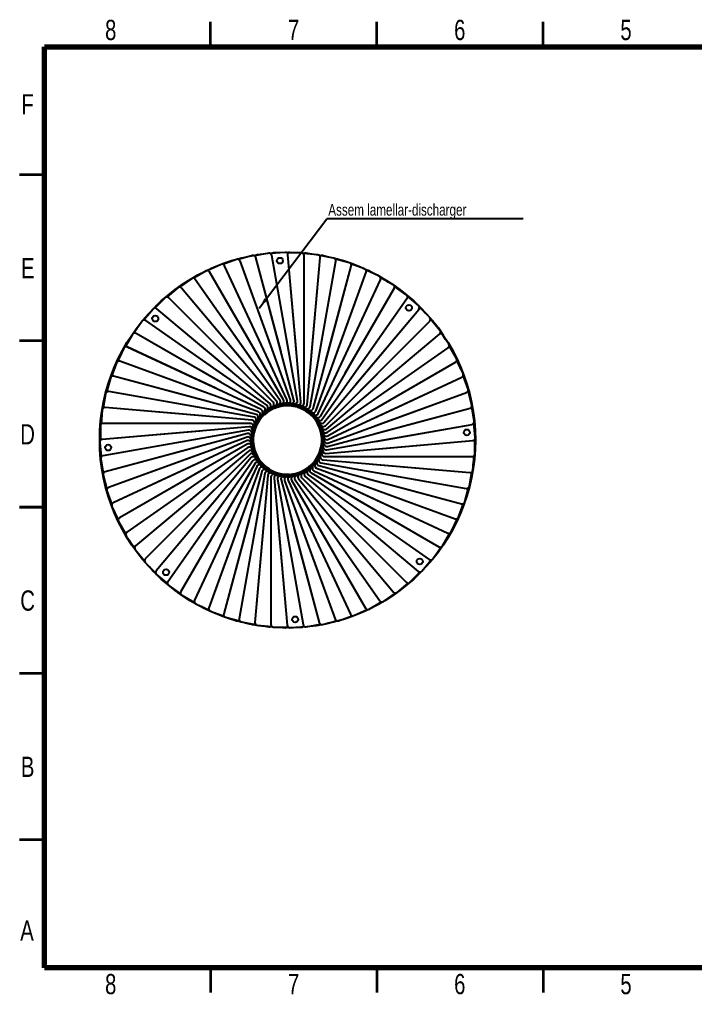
# Model space of a CAD drawing. Header units: millimetres. Extents: x 25 to 4175, y 19 to 2952.
# Drawn here: x 25 to 2058, y 19 to 2952 of the extents above; entities that cross this region are included whole.
import ezdxf

# ---------------------------------------------------------------- set-up
doc = ezdxf.new("R2010")
doc.units = ezdxf.units.MM
doc.header["$LTSCALE"] = 10
doc.layers.add('SHEET', color=179, linetype='Continuous')
doc.styles.add('SLDTEXTSTYLE0', font='TXT', dxfattribs={"width": 0.75})
doc.dimstyles.new('SLDDIMSTYLE3', dxfattribs={"dimtxt": 0.18, "dimasz": 33.02, "dimexe": 0, "dimexo": 0.0625, "dimgap": 0, "dimtad": 0, "dimtih": 1, "dimtoh": 1, "dimdec": 0, "dimrnd": 1e-09, "dimzin": 0, "dimdsep": 46, "dimtxsty": 'Standard', "dimsah": 1, "dimcen": 0.09, "dimadec": 0, "dimazin": 0, "dimtfac": 33.02, "dimtdec": 0, "dimtofl": 0, "dimtmove": 0, "dimatfit": 3, "dimfxl": 1, "dimfrac": 2, "dimtolj": 1, "dimtzin": 0, "dimarcsym": 0})

# ---------------------------------------------------------------- blocks, each defined once
blk = doc.blocks.new('SW_NOTE_0_3')
at = {"layer": 'SHEET', "color": 0}
blk.add_line((591, 0), (0, 0), dxfattribs=at)
at = {"layer": 'SHEET', "color": 0, "insert": (4.3, 45.1), "char_height": 35, "attachment_point": 1, "style": 'SLDTEXTSTYLE0'}
blk.add_mtext('Assem lamellar-discharger', dxfattribs=at)

msp = doc.modelspace()

# ---------------------------------------------------------------- linework, layer by layer
at = {"color": 7, "linetype": 'Continuous', "lineweight": 35}
for p, q in [((600, 2870), (600, 2945)), ((1100, 2870), (1100, 2945)), ((1600, 2870), (1600, 2945)), ((100, 2485), (25, 2485)), ((100, 1985), (25, 1985)), ((25, 1485), (100, 1485)), ((100, 1485), (25, 1485)), ((100, 985), (25, 985)), ((100, 485), (25, 485)), ((600, 100), (600, 25)), ((1100, 100), (1100, 25)), ((1600, 100), (1600, 25))]:
    msp.add_line(p, q, dxfattribs=at)
at = {"color": 7, "linetype": 'Continuous', "lineweight": 70}
for p, q in [((100, 100), (100, 2870)), ((100, 2870), (4100, 2870)), ((4100, 100), (100, 100))]:
    msp.add_line(p, q, dxfattribs=at)
at = {"color": 7, "linetype": 'Continuous', "lineweight": 25}
for p, q in [((678.08, 2230.5), (636.94, 2215.53)), ((678.08, 2230.5), (678.1, 2230.51)), ((726.02, 2241.78), (683.73, 2230.45)), ((709.25, 2237.29), (692.09, 2234.26)), ((726.02, 2241.78), (726.05, 2241.79)), ((774.76, 2248.84), (731.65, 2241.24)), ((735.81, 2236.12), (735.84, 2236.13)), ((850.73, 1807.25), (735.81, 2236.12)), ((811.98, 1951.98), (735.84, 2236.13)), ((757.66, 2245.82), (740.31, 2244.31)), ((774.76, 2248.84), (774.79, 2248.84)), ((823.93, 2251.62), (780.32, 2247.81)), ((861.12, 1805.09), (784.02, 2242.35)), ((784.02, 2242.35), (784.05, 2242.35)), ((835.13, 1952.65), (784.05, 2242.35)), ((806.64, 2250.11), (789.21, 2250.11)), ((823.93, 2251.62), (823.96, 2251.63)), ((873.16, 2250.11), (829.38, 2250.11)), ((871.29, 1802.04), (832.6, 2244.35)), ((832.6, 2244.35), (832.62, 2244.35)), ((858.26, 1951.3), (832.62, 2244.35)), ((855.8, 2250.11), (838.44, 2251.63)), ((873.16, 2250.11), (873.19, 2250.11)), ((922.07, 2244.31), (878.46, 2248.13)), ((881.16, 2242.11), (881.19, 2242.11)), ((881.16, 1798.11), (881.16, 2242.11)), ((881.19, 1947.94), (881.19, 2242.11)), ((904.78, 2245.82), (887.62, 2248.85)), ((890.64, 1793.33), (929.34, 2235.64)), ((903.73, 1942.59), (929.37, 2235.64)), ((922.07, 2244.31), (922.1, 2244.31)), ((970.29, 2234.27), (927.18, 2241.87)), ((929.34, 2235.64), (929.37, 2235.64)), ((953.19, 2237.29), (936.36, 2241.8)), ((970.29, 2234.27), (970.32, 2234.27)), ((1017.45, 2220.07), (975.16, 2231.4)), ((1000.68, 2224.56), (984.3, 2230.52)), ((631.3, 2215.09), (591.62, 2196.58)), ((615.56, 2207.75), (599.19, 2201.79)), ((631.3, 2215.09), (631.32, 2215.1)), ((641.93, 2211.22), (641.95, 2211.23)), ((829.57, 1808.81), (641.93, 2211.22)), ((766.27, 1944.62), (641.95, 2211.23)), ((661.76, 2224.56), (644.93, 2220.05)), ((688.32, 2225.72), (688.35, 2225.73)), ((840.18, 1808.5), (688.32, 2225.72)), ((788.96, 1949.3), (688.35, 2225.73)), ((899.67, 1787.75), (976.77, 2225.01)), ((908.19, 1781.4), (1023.1, 2210.27)), ((925.72, 1935.3), (976.8, 2225)), ((946.99, 1926.12), (1023.13, 2210.27)), ((976.77, 2225.01), (976.8, 2225)), ((1017.45, 2220.07), (1017.48, 2220.06)), ((1063.19, 2201.81), (1022.05, 2216.78)), ((1023.1, 2210.27), (1023.13, 2210.27)), ((1046.87, 2207.75), (1031.08, 2215.11)), ((1063.19, 2201.81), (1063.22, 2201.8)), ((542.65, 2172.35), (506.79, 2147.24)), ((542.65, 2172.35), (542.68, 2172.37)), ((586.04, 2195.65), (548.13, 2173.76)), ((553.79, 2170.38), (553.81, 2170.4)), ((808.46, 1806.68), (553.79, 2170.38)), ((722.54, 1929.43), (553.81, 2170.4)), ((571.01, 2186.97), (555.22, 2179.61)), ((586.04, 2195.65), (586.07, 2195.67)), ((596.97, 2192.72), (596.99, 2192.74)), ((818.97, 1808.21), (596.97, 2192.72)), ((744.08, 1937.98), (596.99, 2192.74)), ((916.11, 1774.34), (1067.97, 2191.56)), ((967.38, 1915.12), (1067.99, 2191.55)), ((1107.17, 2179.63), (1067.49, 2198.14)), ((1067.97, 2191.56), (1067.99, 2191.55)), ((1091.43, 2186.97), (1076.34, 2195.68)), ((1107.17, 2179.63), (1107.19, 2179.62)), ((1149.04, 2153.71), (1111.13, 2175.6)), ((1134.01, 2162.39), (1119.73, 2172.39)), ((501.46, 2145.35), (467.92, 2117.21)), ((501.46, 2145.35), (501.48, 2145.37)), ((512.73, 2144.36), (512.75, 2144.38)), ((798.12, 1804.24), (512.73, 2144.36)), ((701.84, 1919.03), (512.75, 2144.38)), ((528.43, 2162.39), (513.34, 2153.68)), ((923.39, 1766.6), (1111.03, 2169.01)), ((929.97, 1758.27), (1151.97, 2142.78)), ((986.74, 1902.38), (1111.06, 2168.99)), ((1004.91, 1888.01), (1151.99, 2142.77)), ((1111.03, 2169.01), (1111.06, 2168.99)), ((1149.04, 2153.71), (1149.07, 2153.7)), ((1151.97, 2142.78), (1151.99, 2142.77)), ((1188.5, 2124.23), (1152.64, 2149.34)), ((1174.28, 2134.19), (1160.93, 2145.39)), ((462.78, 2114.87), (431.82, 2083.91)), ((462.78, 2114.87), (462.8, 2114.89)), ((488.16, 2134.19), (473.89, 2124.2)), ((474.09, 2114.87), (474.11, 2114.89)), ((788.04, 1800.91), (474.09, 2114.87)), ((682.12, 1906.88), (474.11, 2114.89)), ((935.79, 1749.39), (1190.46, 2113.09)), ((1021.76, 1872.11), (1190.48, 2113.08)), ((1188.5, 2124.23), (1188.52, 2124.22)), ((1190.46, 2113.09), (1190.48, 2113.08)), ((1225.24, 2091.43), (1191.7, 2119.57)), ((1211.94, 2102.59), (1199.62, 2114.91)), ((450.5, 2102.59), (437.15, 2091.39)), ((1225.24, 2091.43), (1225.26, 2091.41)), ((1258.98, 2055.55), (1228.02, 2086.51)), ((426.9, 2081.13), (398.76, 2047.59)), ((415.74, 2067.83), (403.42, 2055.51)), ((426.9, 2081.13), (426.91, 2081.15)), ((438.16, 2082.11), (438.18, 2082.13)), ((778.29, 1796.71), (438.16, 2082.11)), ((663.53, 1893.04), (438.18, 2082.13)), ((940.82, 1740.04), (1226.22, 2080.16)), ((1037.15, 1854.8), (1226.24, 2080.15)), ((1226.22, 2080.16), (1226.24, 2080.15)), ((1246.7, 2067.83), (1235.5, 2081.18)), ((1258.98, 2055.55), (1259, 2055.53)), ((394.09, 2044.39), (368.98, 2008.53)), ((384.14, 2030.17), (372.94, 2016.82)), ((394.09, 2044.39), (394.11, 2044.41)), ((405.23, 2046.35), (405.25, 2046.37)), ((768.94, 1791.68), (405.23, 2046.35)), ((646.22, 1877.65), (405.25, 2046.37)), ((945.02, 1730.29), (1258.98, 2044.24)), ((1050.99, 1836.21), (1259, 2044.22)), ((1258.98, 2044.24), (1259, 2044.22)), ((1289.46, 2016.87), (1261.32, 2050.4)), ((1278.3, 2030.17), (1268.31, 2044.44)), ((364.62, 2004.93), (342.73, 1967.02)), ((364.62, 2004.93), (364.63, 2004.96)), ((375.54, 2007.86), (375.56, 2007.88)), ((760.06, 1785.86), (375.54, 2007.86)), ((630.32, 1860.8), (375.56, 2007.88)), ((948.35, 1720.2), (1288.47, 2005.6)), ((1063.14, 1816.49), (1288.49, 2005.58)), ((1288.47, 2005.6), (1288.49, 2005.58)), ((1289.46, 2016.87), (1289.48, 2016.85)), ((1316.46, 1975.67), (1291.35, 2011.54)), ((1306.5, 1989.9), (1297.79, 2004.99)), ((355.94, 1989.9), (345.94, 1975.62)), ((349.32, 1966.92), (349.33, 1966.95)), ((751.72, 1779.28), (349.32, 1966.92)), ((615.94, 1842.63), (349.33, 1966.95)), ((1316.46, 1975.67), (1316.48, 1975.65)), ((1339.76, 1932.28), (1317.87, 1970.2)), ((338.69, 1963.06), (320.19, 1923.38)), ((331.36, 1947.32), (322.64, 1932.23)), ((338.69, 1963.06), (338.71, 1963.08)), ((950.79, 1709.87), (1314.49, 1964.54)), ((1073.54, 1795.78), (1314.51, 1964.51)), ((1314.49, 1964.54), (1314.51, 1964.51)), ((1331.08, 1947.32), (1323.72, 1963.11)), ((316.52, 1919.08), (301.54, 1877.94)), ((316.52, 1919.08), (316.53, 1919.11)), ((326.77, 1923.86), (326.78, 1923.88)), ((743.99, 1772), (326.77, 1923.86)), ((603.21, 1823.27), (326.78, 1923.88)), ((952.32, 1699.36), (1336.83, 1921.36)), ((1082.09, 1774.25), (1336.85, 1921.34)), ((1336.83, 1921.36), (1336.85, 1921.34)), ((1339.76, 1932.28), (1339.78, 1932.26)), ((1359.2, 1887.03), (1340.69, 1926.71)), ((1351.86, 1902.77), (1345.9, 1919.14)), ((310.58, 1902.77), (303.22, 1886.97)), ((308.06, 1878.99), (308.06, 1879.02)), ((592.21, 1802.88), (308.06, 1879.02)), ((736.93, 1764.08), (308.06, 1878.99)), ((1359.2, 1887.03), (1359.21, 1887)), ((1374.61, 1840.25), (1359.64, 1881.39)), ((298.26, 1873.34), (286.93, 1831.05)), ((293.76, 1856.57), (287.81, 1840.2)), ((298.26, 1873.34), (298.27, 1873.37)), ((952.92, 1688.76), (1355.32, 1876.4)), ((1088.73, 1752.06), (1355.34, 1876.38)), ((1355.32, 1876.4), (1355.34, 1876.38)), ((1368.67, 1856.57), (1364.16, 1873.4)), ((284.06, 1826.18), (276.45, 1783.07)), ((284.06, 1826.18), (284.06, 1826.21)), ((293.32, 1832.66), (293.33, 1832.69)), ((730.58, 1755.56), (293.32, 1832.66)), ((583.03, 1781.61), (293.33, 1832.69)), ((952.6, 1678.15), (1369.83, 1830)), ((1093.41, 1729.36), (1369.84, 1829.98)), ((1369.83, 1830), (1369.84, 1829.98)), ((1385.89, 1792.31), (1374.56, 1834.6)), ((1374.61, 1840.25), (1374.62, 1840.23)), ((1381.4, 1809.08), (1378.37, 1826.24)), ((281.04, 1809.08), (276.53, 1792.25)), ((788.05, 1789.6), (755.21, 1756.76)), ((797.14, 1792.97), (761.57, 1763.12)), ((806.5, 1795.54), (768.46, 1768.9)), ((816.04, 1797.28), (775.82, 1774.06)), ((825.7, 1798.19), (783.61, 1778.56)), ((788.05, 1789.6), (788.05, 1789.61)), ((835.41, 1798.24), (791.76, 1782.36)), ((797.14, 1792.97), (797.15, 1792.98)), ((845.08, 1797.46), (800.22, 1785.44)), ((806.5, 1795.54), (806.51, 1795.55)), ((854.64, 1795.83), (808.9, 1787.76)), ((816.04, 1797.28), (816.05, 1797.29)), ((864.03, 1793.37), (817.76, 1789.33)), ((825.7, 1798.19), (825.71, 1798.19)), ((873.16, 1790.11), (826.72, 1790.11)), ((835.41, 1798.24), (835.42, 1798.25)), ((881.98, 1786.06), (835.72, 1790.11)), ((890.41, 1781.26), (844.68, 1789.33)), ((845.08, 1797.46), (845.09, 1797.46)), ((854.64, 1795.83), (854.65, 1795.83)), ((864.03, 1793.37), (864.04, 1793.37)), ((873.16, 1790.11), (873.17, 1790.11)), ((1385.89, 1792.31), (1385.9, 1792.28)), ((272.5, 1760.67), (269.48, 1743.51)), ((274.02, 1777.96), (270.2, 1734.35)), ((274.02, 1777.96), (274.02, 1777.99)), ((282.68, 1785.23), (282.69, 1785.26)), ((724.99, 1746.53), (282.68, 1785.23)), ((575.74, 1759.62), (282.69, 1785.26)), ((748.78, 1761.75), (732.89, 1718.11)), ((755.6, 1768.65), (735.97, 1726.56)), ((762.99, 1774.93), (739.77, 1734.71)), ((770.9, 1780.55), (744.27, 1742.5)), ((748.78, 1761.75), (748.78, 1761.76)), ((779.28, 1785.45), (749.43, 1749.87)), ((755.6, 1768.65), (755.6, 1768.66)), ((762.99, 1774.93), (763, 1774.94)), ((770.9, 1780.55), (770.91, 1780.56)), ((779.28, 1785.45), (779.28, 1785.46)), ((898.39, 1775.74), (853.53, 1787.76)), ((905.86, 1769.55), (862.22, 1785.44)), ((912.76, 1762.73), (870.67, 1782.36)), ((919.04, 1755.34), (878.82, 1778.56)), ((881.98, 1786.06), (881.99, 1786.06)), ((924.66, 1747.42), (886.61, 1774.06)), ((890.41, 1781.26), (890.42, 1781.26)), ((929.56, 1739.05), (893.98, 1768.9)), ((898.39, 1775.74), (898.4, 1775.74)), ((933.71, 1730.28), (900.87, 1763.12)), ((905.86, 1769.55), (905.87, 1769.55)), ((912.76, 1762.73), (912.77, 1762.73)), ((951.36, 1667.6), (1380.23, 1782.52)), ((1096.09, 1706.35), (1380.24, 1782.49)), ((1380.23, 1782.52), (1380.24, 1782.49)), ((1392.95, 1743.57), (1385.35, 1786.68)), ((1389.93, 1760.67), (1388.42, 1778.02)), ((276.22, 1737.05), (276.22, 1737.08)), ((570.39, 1737.08), (276.22, 1737.08)), ((720.22, 1737.05), (276.22, 1737.05)), ((732.27, 1737.87), (728.22, 1691.61)), ((737.07, 1746.3), (729, 1700.57)), ((742.58, 1754.28), (730.56, 1709.42)), ((732.27, 1737.87), (732.27, 1737.88)), ((737.07, 1746.3), (737.07, 1746.31)), ((742.58, 1754.28), (742.59, 1754.29)), ((937.08, 1721.19), (907.23, 1756.76)), ((939.65, 1711.83), (913.01, 1749.87)), ((941.39, 1702.28), (918.17, 1742.5)), ((919.04, 1755.34), (919.05, 1755.33)), ((942.29, 1692.62), (922.67, 1734.71)), ((924.66, 1747.42), (924.66, 1747.42)), ((929.56, 1739.05), (929.57, 1739.04)), ((949.2, 1657.2), (1386.46, 1734.3)), ((1096.76, 1683.19), (1386.46, 1734.28)), ((1386.46, 1734.3), (1386.46, 1734.28)), ((1395.73, 1694.39), (1391.92, 1738.01)), ((1392.95, 1743.57), (1392.95, 1743.54)), ((268.22, 1711.69), (266.7, 1694.33)), ((268.22, 1729.05), (268.22, 1729.08)), ((268.22, 1729.05), (268.22, 1685.27)), ((716.29, 1727.18), (273.98, 1688.49)), ((567.03, 1714.15), (273.98, 1688.51)), ((713.23, 1717.01), (275.98, 1639.92)), ((711.08, 1706.62), (282.2, 1591.7)), ((722.5, 1710.53), (722.5, 1710.54)), ((722.5, 1710.53), (730.56, 1664.79)), ((724.96, 1719.92), (724.95, 1719.93)), ((724.96, 1719.92), (729, 1673.65)), ((728.22, 1729.05), (728.22, 1729.06)), ((728.22, 1729.05), (728.22, 1682.61)), ((942.35, 1682.92), (926.47, 1726.56)), ((941.57, 1673.25), (929.55, 1718.11)), ((939.94, 1663.69), (931.87, 1709.42)), ((933.71, 1730.28), (933.72, 1730.27)), ((937.08, 1721.19), (937.09, 1721.18)), ((939.65, 1711.83), (939.66, 1711.82)), ((941.39, 1702.28), (941.4, 1702.28)), ((1394.22, 1711.69), (1394.22, 1729.11)), ((266.71, 1679.83), (266.7, 1679.85)), ((266.71, 1679.83), (270.52, 1636.21)), ((273.98, 1688.49), (273.98, 1688.51)), ((565.67, 1691.02), (275.97, 1639.94)), ((709.83, 1696.07), (292.61, 1544.22)), ((709.51, 1685.46), (307.11, 1497.82)), ((710.12, 1674.86), (325.61, 1452.86)), ((720.08, 1691.3), (720.08, 1691.31)), ((720.08, 1691.3), (735.97, 1647.66)), ((720.14, 1681.59), (720.14, 1681.6)), ((720.14, 1681.59), (739.77, 1639.5)), ((720.87, 1700.97), (720.87, 1700.98)), ((720.87, 1700.97), (732.89, 1656.11)), ((721.05, 1671.93), (721.04, 1671.94)), ((721.05, 1671.93), (744.27, 1631.71)), ((925.37, 1627.92), (933.43, 1673.65)), ((930.17, 1636.35), (934.22, 1682.61)), ((937.48, 1654.3), (933.43, 1700.57)), ((934.22, 1645.17), (934.22, 1691.61)), ((941.57, 1673.25), (941.57, 1673.24)), ((942.29, 1692.62), (942.3, 1692.61)), ((942.35, 1682.92), (942.36, 1682.91)), ((946.15, 1647.03), (1388.46, 1685.73)), ((1095.41, 1660.07), (1388.46, 1685.7)), ((1388.46, 1685.73), (1388.46, 1685.7)), ((1394.22, 1645.17), (1394.22, 1688.94)), ((1394.22, 1662.53), (1395.74, 1679.89)), ((1395.73, 1694.39), (1395.73, 1694.37)), ((268.22, 1662.53), (268.22, 1645.1)), ((566.34, 1667.87), (282.2, 1591.73)), ((569.03, 1644.85), (292.6, 1544.24)), ((711.65, 1664.35), (347.95, 1409.68)), ((714.09, 1654.02), (373.96, 1368.62)), ((717.42, 1643.93), (403.46, 1329.98)), ((722.79, 1662.39), (722.78, 1662.4)), ((722.79, 1662.39), (749.43, 1624.35)), ((725.36, 1653.03), (725.35, 1653.04)), ((725.36, 1653.03), (755.21, 1617.46)), ((728.73, 1643.94), (728.72, 1643.94)), ((728.73, 1643.94), (761.57, 1611.1)), ((906.84, 1605.57), (926.47, 1647.66)), ((913.66, 1612.47), (929.55, 1656.11)), ((919.85, 1619.94), (931.87, 1664.79)), ((934.22, 1645.17), (934.22, 1645.15)), ((937.48, 1654.3), (937.48, 1654.29)), ((939.94, 1663.69), (939.94, 1663.68)), ((1394.22, 1645.17), (1394.22, 1645.14)), ((269.49, 1630.65), (269.48, 1630.68)), ((269.49, 1630.65), (277.09, 1587.54)), ((272.5, 1613.55), (274.02, 1596.2)), ((275.98, 1639.92), (275.97, 1639.94)), ((573.71, 1622.16), (307.1, 1497.84)), ((721.61, 1634.18), (436.22, 1294.05)), ((726.64, 1624.83), (471.98, 1261.12)), ((732.47, 1615.95), (510.47, 1231.43)), ((732.88, 1635.17), (732.87, 1635.18)), ((732.88, 1635.17), (768.46, 1605.32)), ((737.78, 1626.79), (737.77, 1626.8)), ((737.78, 1626.79), (775.82, 1600.16)), ((743.39, 1618.88), (743.38, 1618.89)), ((743.39, 1618.88), (783.61, 1595.66)), ((874.39, 1584.62), (907.23, 1617.46)), ((883.16, 1588.77), (913.01, 1624.35)), ((891.53, 1593.67), (918.17, 1631.71)), ((899.45, 1599.28), (922.67, 1639.5)), ((919.85, 1619.94), (919.85, 1619.93)), ((925.37, 1627.92), (925.37, 1627.91)), ((930.17, 1636.35), (930.17, 1636.34)), ((931.86, 1618.65), (1369.12, 1541.55)), ((937.44, 1627.69), (1379.75, 1588.99)), ((942.22, 1637.17), (1386.22, 1637.17)), ((1086.7, 1614.6), (1379.75, 1588.96)), ((1092.05, 1637.14), (1386.22, 1637.14)), ((1386.22, 1637.17), (1386.22, 1637.14)), ((1388.42, 1596.26), (1392.24, 1639.87)), ((1389.93, 1613.55), (1392.96, 1630.71)), ((282.2, 1591.7), (282.2, 1591.73)), ((580.35, 1599.97), (325.59, 1452.88)), ((739.05, 1607.61), (551.41, 1205.21)), ((746.33, 1599.88), (594.47, 1182.66)), ((754.25, 1592.82), (639.34, 1163.95)), ((762.76, 1586.47), (685.66, 1149.21)), ((749.67, 1611.49), (749.66, 1611.49)), ((749.67, 1611.49), (791.76, 1591.86)), ((756.58, 1604.67), (756.57, 1604.67)), ((756.58, 1604.67), (800.22, 1588.78)), ((764.05, 1598.47), (764.03, 1598.48)), ((764.05, 1598.47), (808.9, 1586.46)), ((772.03, 1592.96), (772.02, 1592.96)), ((772.03, 1592.96), (817.76, 1584.89)), ((780.46, 1588.16), (780.45, 1588.16)), ((780.46, 1588.16), (826.72, 1584.11)), ((789.27, 1584.11), (789.26, 1584.11)), ((789.27, 1584.11), (835.72, 1584.11)), ((798.41, 1580.85), (844.68, 1584.89)), ((807.8, 1578.39), (853.53, 1586.46)), ((817.36, 1576.76), (862.22, 1588.78)), ((827.03, 1575.98), (870.67, 1591.86)), ((836.73, 1576.03), (878.82, 1595.66)), ((846.39, 1576.94), (886.61, 1600.16)), ((855.94, 1578.68), (893.98, 1605.32)), ((865.29, 1581.25), (900.87, 1611.1)), ((874.39, 1584.62), (874.38, 1584.61)), ((883.16, 1588.77), (883.15, 1588.76)), ((891.53, 1593.67), (891.53, 1593.66)), ((899.45, 1599.28), (899.44, 1599.28)), ((902.38, 1588.36), (1286.89, 1366.36)), ((906.84, 1605.57), (906.84, 1605.56)), ((910.71, 1594.94), (1313.11, 1407.3)), ((913.66, 1612.47), (913.66, 1612.46)), ((918.44, 1602.22), (1335.67, 1450.36)), ((925.51, 1610.14), (1354.38, 1495.23)), ((1079.41, 1592.61), (1369.11, 1541.53)), ((1378.38, 1548.04), (1385.98, 1591.15)), ((1379.75, 1588.99), (1379.75, 1588.96)), ((1388.42, 1596.26), (1388.42, 1596.23)), ((276.55, 1581.91), (276.54, 1581.94)), ((276.55, 1581.91), (287.88, 1539.62)), ((281.04, 1565.14), (284.07, 1547.98)), ((588.9, 1578.43), (347.93, 1409.71)), ((599.29, 1557.73), (373.95, 1368.64)), ((771.8, 1580.88), (733.1, 1138.57)), ((781.28, 1576.11), (781.28, 1132.11)), ((791.14, 1572.18), (829.84, 1129.87)), ((798.41, 1580.85), (798.4, 1580.84)), ((801.31, 1569.12), (878.41, 1131.87)), ((807.8, 1578.39), (807.79, 1578.39)), ((811.71, 1566.97), (926.63, 1138.1)), ((817.36, 1576.76), (817.35, 1576.76)), ((822.26, 1565.72), (974.11, 1148.5)), ((827.03, 1575.98), (827.02, 1575.97)), ((832.87, 1565.4), (1020.51, 1163)), ((836.73, 1576.03), (836.72, 1576.03)), ((843.47, 1566.01), (1065.47, 1181.5)), ((846.39, 1576.94), (846.38, 1576.93)), ((853.98, 1567.54), (1108.65, 1203.84)), ((855.94, 1578.68), (855.93, 1578.67)), ((864.31, 1569.98), (1149.71, 1229.85)), ((865.29, 1581.25), (865.29, 1581.24)), ((874.4, 1573.31), (1188.35, 1259.35)), ((884.15, 1577.5), (1224.27, 1292.11)), ((893.5, 1582.53), (1257.2, 1327.87)), ((1070.23, 1571.34), (1354.38, 1495.2)), ((1381.4, 1565.14), (1385.91, 1581.97)), ((287.83, 1533.97), (287.82, 1533.99)), ((287.83, 1533.97), (302.8, 1492.83)), ((292.61, 1544.22), (292.6, 1544.24)), ((611.45, 1538.01), (403.44, 1330)), ((1046.49, 1531.59), (1313.1, 1407.27)), ((1059.23, 1550.95), (1335.66, 1450.33)), ((1364.18, 1500.88), (1375.51, 1543.17)), ((1368.67, 1517.65), (1374.63, 1534.02)), ((1369.12, 1541.55), (1369.11, 1541.53)), ((1378.38, 1548.04), (1378.38, 1548.01)), ((293.76, 1517.65), (298.27, 1500.82)), ((307.11, 1497.82), (307.1, 1497.84)), ((625.28, 1519.42), (436.19, 1294.07)), ((640.68, 1502.11), (471.95, 1261.14)), ((1016.22, 1496.57), (1257.19, 1327.84)), ((1032.12, 1513.42), (1286.88, 1366.34)), ((1345.92, 1455.14), (1360.89, 1496.28)), ((1364.18, 1500.88), (1364.17, 1500.85)), ((303.24, 1487.19), (303.23, 1487.21)), ((303.24, 1487.19), (321.74, 1447.51)), ((310.58, 1471.45), (316.54, 1455.08)), ((657.53, 1486.21), (510.45, 1231.45)), ((675.7, 1471.83), (551.38, 1205.23)), ((980.32, 1467.34), (1188.33, 1259.33)), ((998.91, 1481.17), (1224.26, 1292.09)), ((1351.86, 1471.45), (1359.22, 1487.24)), ((1354.38, 1495.23), (1354.38, 1495.2)), ((322.67, 1441.93), (322.66, 1441.96)), ((322.67, 1441.93), (344.56, 1404.02)), ((325.61, 1452.86), (325.59, 1452.88)), ((695.06, 1459.1), (594.44, 1182.67)), ((715.45, 1448.1), (639.31, 1163.95)), ((736.72, 1438.92), (685.64, 1149.22)), ((939.89, 1444.79), (1108.62, 1203.82)), ((960.6, 1455.18), (1149.69, 1229.84)), ((1323.74, 1411.16), (1342.25, 1450.84)), ((1331.08, 1426.9), (1339.79, 1441.99)), ((1335.67, 1450.36), (1335.66, 1450.33)), ((1345.92, 1455.14), (1345.91, 1455.11)), ((331.36, 1426.9), (338.72, 1411.11)), ((347.95, 1409.68), (347.93, 1409.71)), ((758.71, 1431.63), (733.07, 1138.58)), ((781.25, 1426.28), (781.25, 1132.11)), ((804.17, 1422.92), (829.81, 1129.87)), ((827.3, 1421.57), (878.39, 1131.86)), ((850.46, 1422.23), (926.6, 1138.09)), ((873.47, 1424.92), (974.09, 1148.49)), ((896.16, 1429.6), (1020.49, 1162.99)), ((918.36, 1436.24), (1065.45, 1181.48)), ((1323.74, 1411.16), (1323.73, 1411.14)), ((345.98, 1398.54), (345.96, 1398.57)), ((345.98, 1398.54), (371.09, 1362.68)), ((355.94, 1384.32), (364.65, 1369.23)), ((1297.82, 1369.28), (1319.71, 1407.2)), ((1306.5, 1384.32), (1316.49, 1398.59)), ((1313.11, 1407.3), (1313.1, 1407.27)), ((372.97, 1357.35), (372.96, 1357.37)), ((372.97, 1357.35), (401.12, 1323.81)), ((373.96, 1368.62), (373.95, 1368.64)), ((1268.34, 1329.83), (1293.45, 1365.69)), ((1278.3, 1344.05), (1289.5, 1357.4)), ((1286.89, 1366.36), (1286.88, 1366.34)), ((1297.82, 1369.28), (1297.81, 1369.26)), ((384.14, 1344.05), (394.13, 1329.78)), ((403.46, 1329.98), (403.44, 1330)), ((1235.54, 1293.09), (1263.68, 1326.63)), ((1257.2, 1327.87), (1257.19, 1327.84)), ((1268.34, 1329.83), (1268.33, 1329.8)), ((403.46, 1318.67), (403.44, 1318.69)), ((403.46, 1318.67), (434.42, 1287.71)), ((415.74, 1306.39), (426.94, 1293.04)), ((436.22, 1294.05), (436.19, 1294.07)), ((1224.27, 1292.11), (1224.26, 1292.09)), ((1235.54, 1293.09), (1235.52, 1293.07)), ((1246.7, 1306.39), (1259.02, 1318.71)), ((437.2, 1282.79), (437.18, 1282.81)), ((437.2, 1282.79), (470.74, 1254.65)), ((450.5, 1271.63), (462.82, 1259.31)), ((471.98, 1261.12), (471.95, 1261.14)), ((1199.66, 1259.35), (1230.62, 1290.31)), ((1211.94, 1271.63), (1225.29, 1282.83)), ((473.94, 1249.98), (473.91, 1250)), ((473.94, 1249.98), (509.8, 1224.87)), ((488.16, 1240.03), (501.51, 1228.83)), ((1160.98, 1228.87), (1194.51, 1257.01)), ((1174.28, 1240.03), (1188.55, 1250.02)), ((1188.35, 1259.35), (1188.33, 1259.33)), ((1199.66, 1259.35), (1199.64, 1259.33)), ((510.47, 1231.43), (510.45, 1231.45)), ((513.39, 1220.51), (513.37, 1220.52)), ((513.39, 1220.51), (551.31, 1198.62)), ((528.43, 1211.83), (542.7, 1201.83)), ((551.41, 1205.21), (551.38, 1205.23)), ((1108.65, 1203.84), (1108.62, 1203.82)), ((1119.78, 1201.87), (1155.65, 1226.98)), ((1134.01, 1211.83), (1149.1, 1220.54)), ((1149.71, 1229.85), (1149.69, 1229.84)), ((1160.98, 1228.87), (1160.96, 1228.85)), ((555.27, 1194.58), (555.25, 1194.6)), ((555.27, 1194.58), (594.95, 1176.08)), ((571.01, 1187.25), (586.1, 1178.53)), ((594.47, 1182.66), (594.44, 1182.67)), ((1031.14, 1159.13), (1070.82, 1177.63)), ((1065.47, 1181.5), (1065.45, 1181.48)), ((1076.39, 1178.57), (1076.37, 1178.55)), ((1076.39, 1178.57), (1114.31, 1200.45)), ((1091.43, 1187.25), (1107.22, 1194.61)), ((1119.78, 1201.87), (1119.76, 1201.85)), ((599.25, 1172.41), (599.22, 1172.42)), ((599.25, 1172.41), (640.39, 1157.43)), ((615.56, 1166.47), (631.35, 1159.11)), ((639.34, 1163.95), (639.31, 1163.95)), ((644.99, 1154.15), (644.96, 1154.16)), ((644.99, 1154.15), (687.28, 1142.82)), ((661.76, 1149.66), (678.13, 1143.7)), ((685.66, 1149.21), (685.64, 1149.22)), ((936.42, 1132.44), (978.71, 1143.77)), ((974.11, 1148.5), (974.09, 1148.49)), ((984.36, 1143.72), (1025.5, 1158.69)), ((1000.68, 1149.66), (1017.51, 1154.16)), ((1020.51, 1163), (1020.49, 1162.99)), ((1031.14, 1159.13), (1031.11, 1159.12)), ((1046.87, 1166.47), (1063.25, 1172.43)), ((692.15, 1139.95), (692.12, 1139.95)), ((692.15, 1139.95), (735.26, 1132.34)), ((709.25, 1136.93), (726.08, 1132.42)), ((733.1, 1138.57), (733.07, 1138.58)), ((740.37, 1129.91), (740.34, 1129.91)), ((740.37, 1129.91), (783.98, 1126.09)), ((757.66, 1128.39), (774.82, 1125.37)), ((781.28, 1132.11), (781.25, 1132.11)), ((789.27, 1124.11), (789.25, 1124.11)), ((789.27, 1124.11), (833.05, 1124.11)), ((806.64, 1124.11), (824, 1122.59)), ((829.84, 1129.87), (829.81, 1129.87)), ((838.5, 1122.6), (838.48, 1122.59)), ((838.5, 1122.6), (882.12, 1126.41)), ((855.8, 1124.11), (873.22, 1124.11)), ((878.41, 1131.87), (878.39, 1131.86)), ((887.68, 1125.38), (887.65, 1125.37)), ((887.68, 1125.38), (930.79, 1132.98)), ((904.78, 1128.39), (922.13, 1129.91)), ((926.63, 1138.1), (926.6, 1138.09)), ((936.42, 1132.44), (936.39, 1132.43)), ((953.19, 1136.93), (970.35, 1139.96)), ((984.36, 1143.72), (984.34, 1143.71))]:
    msp.add_line(p, q, dxfattribs=at)
at = {"color": 8, "linetype": 'Continuous', "lineweight": 25}
for p, q in [((768.94, 1791.68), (768.94, 1791.69)), ((778.29, 1796.71), (778.3, 1796.72)), ((788.04, 1800.91), (788.05, 1800.92)), ((798.12, 1804.24), (798.13, 1804.25)), ((808.46, 1806.68), (808.47, 1806.69)), ((818.97, 1808.21), (818.98, 1808.21)), ((829.57, 1808.81), (829.58, 1808.82)), ((840.18, 1808.5), (840.19, 1808.5)), ((850.73, 1807.25), (850.74, 1807.26)), ((861.12, 1805.09), (861.14, 1805.1)), ((871.29, 1802.04), (871.31, 1802.04)), ((881.16, 1798.11), (881.17, 1798.11)), ((890.64, 1793.33), (890.65, 1793.33)), ((736.93, 1764.08), (736.93, 1764.09)), ((743.99, 1772), (744, 1772.01)), ((751.72, 1779.28), (751.73, 1779.29)), ((760.06, 1785.86), (760.07, 1785.87)), ((899.67, 1787.75), (899.69, 1787.75)), ((908.19, 1781.4), (908.2, 1781.4)), ((916.11, 1774.34), (916.12, 1774.33)), ((923.39, 1766.6), (923.4, 1766.6)), ((720.22, 1737.05), (720.22, 1737.06)), ((724.99, 1746.53), (724.99, 1746.54)), ((730.58, 1755.56), (730.58, 1755.58)), ((929.97, 1758.27), (929.98, 1758.26)), ((935.79, 1749.39), (935.8, 1749.38)), ((940.82, 1740.04), (940.83, 1740.03)), ((711.08, 1706.62), (711.07, 1706.63)), ((713.23, 1717.01), (713.23, 1717.03)), ((716.29, 1727.18), (716.29, 1727.2)), ((945.02, 1730.29), (945.03, 1730.28)), ((948.35, 1720.2), (948.36, 1720.19)), ((950.79, 1709.87), (950.8, 1709.86)), ((709.51, 1685.46), (709.51, 1685.47)), ((709.83, 1696.07), (709.83, 1696.08)), ((710.12, 1674.86), (710.11, 1674.87)), ((952.32, 1699.36), (952.32, 1699.35)), ((952.6, 1678.15), (952.61, 1678.13)), ((952.92, 1688.76), (952.93, 1688.75)), ((711.65, 1664.35), (711.64, 1664.36)), ((714.09, 1654.02), (714.08, 1654.02)), ((717.42, 1643.93), (717.41, 1643.94)), ((946.15, 1647.03), (946.15, 1647.02)), ((949.2, 1657.2), (949.21, 1657.19)), ((951.36, 1667.6), (951.36, 1667.59)), ((721.61, 1634.18), (721.6, 1634.19)), ((726.64, 1624.83), (726.63, 1624.83)), ((732.47, 1615.95), (732.46, 1615.96)), ((931.86, 1618.65), (931.86, 1618.64)), ((937.44, 1627.69), (937.44, 1627.67)), ((942.22, 1637.17), (942.22, 1637.16)), ((739.05, 1607.61), (739.04, 1607.62)), ((746.33, 1599.88), (746.32, 1599.89)), ((754.25, 1592.82), (754.24, 1592.82)), ((762.76, 1586.47), (762.75, 1586.47)), ((902.38, 1588.36), (902.37, 1588.35)), ((910.71, 1594.94), (910.71, 1594.93)), ((918.44, 1602.22), (918.44, 1602.21)), ((925.51, 1610.14), (925.51, 1610.13)), ((771.8, 1580.88), (771.78, 1580.89)), ((781.28, 1576.11), (781.27, 1576.11)), ((791.14, 1572.18), (791.13, 1572.18)), ((801.31, 1569.12), (801.3, 1569.12)), ((811.71, 1566.97), (811.7, 1566.96)), ((822.26, 1565.72), (822.24, 1565.72)), ((832.87, 1565.4), (832.86, 1565.4)), ((843.47, 1566.01), (843.46, 1566.01)), ((853.98, 1567.54), (853.97, 1567.53)), ((864.31, 1569.98), (864.3, 1569.97)), ((874.4, 1573.31), (874.39, 1573.3)), ((884.15, 1577.5), (884.14, 1577.5)), ((893.5, 1582.53), (893.49, 1582.52))]:
    msp.add_line(p, q, dxfattribs=at)
at = {"color": 7, "linetype": 'Continuous', "lineweight": 25}
for centre, radius in [((831.22, 1687.11), 565), ((808.33, 2226.62), 9), ((1196.53, 2084.79), 9), ((433.54, 2052.42), 9), ((1370.73, 1710), 9), ((291.7, 1664.22), 9), ((1228.9, 1321.8), 9), ((465.91, 1289.43), 9), ((854.11, 1147.59), 9)]:
    msp.add_circle(centre, radius, dxfattribs=at)
for centre, radius, start, end in [((680.81, 2222.99), 8, 19.98255, 109.98254), ((680.84, 2223), 8, 19.98255, 109.98254), ((693.48, 2226.39), 7.99, 100.00265, 141.27401), ((728.09, 2234.06), 8, 14.98255, 104.98254), ((728.11, 2234.06), 8, 14.98255, 104.98254), ((741, 2236.34), 7.99, 95.00265, 136.27401), ((776.15, 2240.96), 8, 9.98255, 99.98254), ((776.18, 2240.97), 8, 9.98255, 99.98254), ((789.21, 2242.12), 7.99, 90.00265, 131.27401), ((824.63, 2243.66), 8, 4.98255, 94.98254), ((824.66, 2243.66), 8, 4.98255, 94.98254), ((837.75, 2243.67), 7.99, 85.00265, 126.27401), ((873.16, 2242.11), 8, 359.98255, 89.98254), ((873.19, 2242.11), 8, 359.98255, 89.98254), ((886.23, 2240.98), 7.99, 80.00265, 121.27401), ((921.37, 2236.34), 8, 354.98255, 84.98254), ((921.4, 2236.34), 8, 354.98255, 84.98254), ((934.29, 2234.08), 7.99, 75.00265, 116.27401), ((968.9, 2226.4), 8, 349.98255, 79.98254), ((968.93, 2226.39), 8, 349.98255, 79.98254), ((981.57, 2223.01), 7.99, 70.00265, 111.27401), ((601.92, 2194.28), 7.99, 110.00265, 151.27401), ((634.68, 2207.84), 8, 24.98255, 114.98254), ((634.7, 2207.85), 8, 24.98255, 114.98254), ((647, 2212.33), 7.99, 105.00265, 146.27401), ((1015.38, 2212.35), 8, 344.98255, 74.98254), ((1015.4, 2212.34), 8, 344.98255, 74.98254), ((1027.71, 2207.87), 7.99, 65.00265, 106.27401), ((1060.45, 2194.3), 8, 339.98255, 69.98254), ((1060.48, 2194.29), 8, 339.98255, 69.98254), ((547.24, 2165.8), 8, 34.98255, 124.98254), ((547.26, 2165.81), 8, 34.98255, 124.98254), ((558.59, 2172.37), 7.99, 115.00265, 156.27401), ((590.04, 2188.73), 8, 29.98255, 119.98254), ((590.06, 2188.74), 8, 29.98255, 119.98254), ((1072.35, 2188.76), 7.99, 60.00265, 101.27401), ((1103.78, 2172.39), 8, 334.98255, 64.98254), ((1103.81, 2172.38), 8, 334.98255, 64.98254), ((1115.15, 2165.84), 7.99, 55.00265, 96.27401), ((506.6, 2139.23), 8, 39.98255, 129.98254), ((506.62, 2139.24), 8, 39.98255, 129.98254), ((517.34, 2146.76), 7.99, 120.00265, 161.27401), ((1145.04, 2146.78), 8, 329.98255, 59.98254), ((1145.07, 2146.77), 8, 329.98255, 59.98254), ((1155.79, 2139.27), 7.99, 50.00265, 91.27401), ((468.43, 2109.21), 8, 44.98255, 134.98254), ((468.45, 2109.23), 8, 44.98255, 134.98254), ((478.47, 2117.65), 7.99, 125.00265, 166.27401), ((1183.91, 2117.68), 8, 324.98255, 54.98254), ((1183.93, 2117.67), 8, 324.98255, 54.98254), ((1193.97, 2109.26), 7.99, 45.00265, 86.27401), ((433.02, 2075.99), 8, 49.98255, 139.98254), ((433.04, 2076.01), 8, 49.98255, 139.98254), ((442.29, 2085.27), 7.99, 130.00265, 171.27401), ((1220.1, 2085.31), 8, 319.98255, 49.98254), ((1220.12, 2085.29), 8, 319.98255, 49.98254), ((1229.38, 2076.04), 7.99, 40.00265, 81.27401), ((409.07, 2049.86), 7.99, 135.00265, 176.27401), ((1253.32, 2049.9), 8, 314.98255, 44.98254), ((1253.34, 2049.88), 8, 314.98255, 44.98254), ((400.64, 2039.8), 8, 54.98255, 144.98254), ((400.66, 2039.83), 8, 54.98255, 144.98254), ((1261.76, 2039.86), 7.99, 35.00265, 76.27401), ((371.54, 2000.93), 8, 59.98255, 149.98254), ((371.56, 2000.96), 8, 59.98255, 149.98254), ((379.06, 2011.68), 7.99, 140.00265, 181.27401), ((1283.33, 2011.73), 8, 309.98255, 39.98254), ((1283.35, 2011.71), 8, 309.98255, 39.98254), ((1290.87, 2000.99), 7.99, 30.00265, 71.27401), ((345.94, 1959.68), 8, 64.98255, 154.98254), ((345.95, 1959.7), 8, 64.98255, 154.98254), ((352.49, 1971.04), 7.99, 145.00265, 186.27401), ((1309.91, 1971.09), 8, 304.98255, 34.98254), ((1309.92, 1971.07), 8, 304.98255, 34.98254), ((1316.47, 1959.73), 7.99, 25.00265, 66.27401), ((324.03, 1916.34), 8, 69.98255, 159.98254), ((324.04, 1916.37), 8, 69.98255, 159.98254), ((329.57, 1928.24), 7.99, 150.00265, 191.27401), ((1332.84, 1928.29), 8, 299.98255, 29.98254), ((1332.85, 1928.26), 8, 299.98255, 29.98254), ((1338.39, 1916.4), 7.99, 20.00265, 61.27401), ((305.98, 1871.27), 8, 74.98255, 164.98254), ((305.99, 1871.29), 8, 74.98255, 164.98254), ((310.46, 1883.6), 7.99, 155.00265, 196.27401), ((1351.95, 1883.65), 8, 294.98255, 24.98254), ((1351.96, 1883.63), 8, 294.98255, 24.98254), ((1356.44, 1871.33), 7.99, 15.00265, 56.27401), ((291.94, 1824.82), 8, 79.98255, 169.98254), ((291.93, 1824.79), 8, 79.98255, 169.98254), ((295.32, 1837.46), 7.99, 160.00265, 201.27401), ((1367.1, 1837.52), 8, 289.98255, 19.98254), ((1367.1, 1837.49), 8, 289.98255, 19.98254), ((1370.5, 1824.85), 7.99, 10.00265, 51.27401), ((284.25, 1790.18), 7.99, 165.00265, 206.27401), ((764.35, 1785.13), 8, 325.01746, 55.01745), ((773.15, 1790.59), 8, 320.01746, 50.01745), ((782.39, 1795.25), 8, 315.01746, 45.01745), ((792, 1799.1), 8, 310.01746, 40.01745), ((801.91, 1802.09), 8, 305.01746, 35.01745), ((812.04, 1804.21), 8, 300.01746, 30.01745), ((822.32, 1805.43), 8, 295.01746, 25.01745), ((832.67, 1805.76), 8, 290.01746, 20.01745), ((843, 1805.18), 8, 285.01746, 15.01745), ((853.25, 1803.7), 8, 280.01746, 10.01745), ((863.33, 1801.34), 8, 275.01746, 5.01745), ((873.16, 1798.11), 8, 270.01746, 0.01745), ((882.67, 1794.03), 8, 265.01746, 355.01745), ((1378.17, 1790.24), 8, 284.98255, 14.98254), ((1378.17, 1790.22), 8, 284.98255, 14.98254), ((281.99, 1777.29), 8, 84.98255, 174.98254), ((281.98, 1777.26), 8, 84.98255, 174.98254), ((734.86, 1756.35), 8, 345.01746, 75.01745), ((741.26, 1764.48), 8, 340.01746, 70.01745), ((748.35, 1772.03), 8, 335.01746, 65.01745), ((756.06, 1778.93), 8, 330.01746, 60.01745), ((891.8, 1789.14), 8, 260.01746, 350.01745), ((900.46, 1783.47), 8, 255.01746, 345.01745), ((908.59, 1777.07), 8, 250.01746, 340.01745), ((916.14, 1769.98), 8, 245.01746, 335.01745), ((1380.45, 1777.33), 7.99, 5.00265, 46.27401), ((276.22, 1729.08), 8, 89.98255, 179.98254), ((276.22, 1729.05), 8, 89.98255, 179.98254), ((277.35, 1742.12), 7.99, 170.00265, 211.27401), ((720.22, 1729.05), 8, 0.01746, 90.01745), ((724.3, 1738.57), 8, 355.01746, 85.01745), ((729.19, 1747.69), 8, 350.01746, 80.01745), ((923.04, 1762.27), 8, 240.01746, 330.01745), ((929.24, 1753.98), 8, 235.01746, 325.01745), ((934.7, 1745.18), 8, 230.01746, 320.01745), ((1385.07, 1742.18), 8, 279.98255, 9.98254), ((1385.08, 1742.15), 8, 279.98255, 9.98254), ((1386.23, 1729.11), 7.99, 0.00265, 41.27401), ((713.15, 1698.89), 8, 15.01746, 105.01745), ((714.62, 1709.14), 8, 10.01746, 100.01745), ((716.99, 1719.22), 8, 5.01746, 95.01745), ((939.36, 1735.94), 8, 225.01746, 315.01745), ((943.21, 1726.33), 8, 220.01746, 310.01745), ((946.2, 1716.42), 8, 215.01746, 305.01745), ((948.32, 1706.29), 8, 210.01746, 300.01745), ((274.66, 1693.64), 7.99, 175.00265, 216.27401), ((274.67, 1680.55), 8, 94.98255, 184.98254), ((274.67, 1680.52), 8, 94.98255, 184.98254), ((712.9, 1678.21), 8, 25.01746, 115.01745), ((712.57, 1688.56), 8, 20.01746, 110.01745), ((714.12, 1667.93), 8, 30.01746, 120.01745), ((949.29, 1675.33), 8, 195.01746, 285.01745), ((949.54, 1696.01), 8, 205.01746, 295.01745), ((949.87, 1685.66), 8, 200.01746, 290.01745), ((1387.76, 1693.7), 8, 274.98255, 4.98254), ((1387.77, 1693.67), 8, 274.98255, 4.98254), ((1387.78, 1680.58), 7.99, 355.00265, 36.27401), ((276.21, 1645.1), 7.99, 180.00265, 221.27401), ((716.24, 1657.8), 8, 35.01746, 125.01745), ((719.23, 1647.89), 8, 40.01746, 130.01745), ((723.07, 1638.28), 8, 45.01746, 135.01745), ((942.22, 1645.17), 8, 180.01746, 270.01745), ((945.45, 1655), 8, 185.01746, 275.01745), ((947.81, 1665.08), 8, 190.01746, 280.01745), ((1386.22, 1645.17), 8, 269.98255, 359.98254), ((1386.22, 1645.14), 8, 269.98255, 359.98254), ((277.36, 1632.07), 8, 99.98255, 189.98254), ((277.36, 1632.04), 8, 99.98255, 189.98254), ((727.74, 1629.04), 8, 50.01746, 140.01745), ((733.2, 1620.24), 8, 55.01746, 145.01745), ((739.4, 1611.95), 8, 60.01746, 150.01745), ((927.58, 1617.87), 8, 165.01746, 255.01745), ((933.25, 1626.53), 8, 170.01746, 260.01745), ((938.14, 1635.65), 8, 175.01746, 265.01745), ((1385.09, 1632.1), 7.99, 350.00265, 31.27401), ((281.98, 1596.89), 7.99, 185.00265, 226.27401), ((284.27, 1584), 8, 104.98255, 194.98254), ((284.27, 1583.98), 8, 104.98255, 194.98254), ((746.3, 1604.24), 8, 65.01746, 155.01745), ((753.84, 1597.15), 8, 70.01746, 160.01745), ((761.98, 1590.75), 8, 75.01746, 165.01745), ((770.64, 1585.08), 8, 80.01746, 170.01745), ((779.76, 1580.19), 8, 85.01746, 175.01745), ((789.28, 1576.11), 8, 90.01746, 180.01745), ((880.05, 1578.97), 8, 135.01746, 225.01745), ((889.29, 1583.63), 8, 140.01746, 230.01745), ((898.09, 1589.09), 8, 145.01746, 235.01745), ((906.37, 1595.29), 8, 150.01746, 240.01745), ((914.09, 1602.19), 8, 155.01746, 245.01745), ((921.18, 1609.73), 8, 160.01746, 250.01745), ((1380.45, 1596.96), 8, 264.98255, 354.98254), ((1380.45, 1596.93), 8, 264.98255, 354.98254), ((1378.19, 1584.04), 7.99, 345.00265, 26.27401), ((799.11, 1572.88), 8, 95.01746, 185.01745), ((809.19, 1570.52), 8, 100.01746, 190.01745), ((819.43, 1569.04), 8, 105.01746, 195.01745), ((829.77, 1568.46), 8, 110.01746, 200.01745), ((840.12, 1568.79), 8, 115.01746, 205.01745), ((850.4, 1570.01), 8, 120.01746, 210.01745), ((860.53, 1572.13), 8, 125.01746, 215.01745), ((870.44, 1575.12), 8, 130.01746, 220.01745), ((291.94, 1549.37), 7.99, 190.00265, 231.27401), ((295.33, 1536.73), 8, 109.98255, 199.98254), ((295.34, 1536.7), 8, 109.98255, 199.98254), ((1370.5, 1549.4), 8, 259.98255, 349.98254), ((1370.51, 1549.43), 8, 259.98255, 349.98254), ((1367.12, 1536.76), 7.99, 340.00265, 21.27401), ((305.99, 1502.89), 7.99, 195.00265, 236.27401), ((310.48, 1490.59), 8, 114.98255, 204.98254), ((310.49, 1490.57), 8, 114.98255, 204.98254), ((1356.45, 1502.95), 8, 254.98255, 344.98254), ((1356.45, 1502.92), 8, 254.98255, 344.98254), ((1351.98, 1490.62), 7.99, 335.00265, 16.27401), ((324.05, 1457.81), 7.99, 200.00265, 241.27401), ((329.59, 1445.95), 8, 119.98255, 209.98254), ((329.6, 1445.93), 8, 119.98255, 209.98254), ((1338.4, 1457.85), 8, 249.98255, 339.98254), ((1338.41, 1457.88), 8, 249.98255, 339.98254), ((1332.87, 1445.98), 7.99, 330.00265, 11.27401), ((345.96, 1414.48), 7.99, 205.00265, 246.27401), ((352.51, 1403.15), 8, 124.98255, 214.98254), ((352.53, 1403.13), 8, 124.98255, 214.98254), ((1316.48, 1414.52), 8, 244.98255, 334.98254), ((1316.5, 1414.54), 8, 244.98255, 334.98254), ((1309.95, 1403.18), 7.99, 325.00265, 6.27401), ((371.57, 1373.23), 7.99, 210.00265, 251.27401), ((379.08, 1362.51), 8, 129.98255, 219.98254), ((379.1, 1362.49), 8, 129.98255, 219.98254), ((1290.88, 1373.26), 8, 239.98255, 329.98254), ((1290.89, 1373.29), 8, 239.98255, 329.98254), ((1283.38, 1362.53), 7.99, 320.00265, 1.27401), ((400.68, 1334.36), 7.99, 215.00265, 256.27401), ((409.1, 1324.34), 8, 134.98255, 224.98254), ((409.12, 1324.32), 8, 134.98255, 224.98254), ((1261.78, 1334.39), 8, 234.98255, 324.98254), ((1261.79, 1334.42), 8, 234.98255, 324.98254), ((1253.37, 1324.36), 7.99, 315.00265, 356.27401), ((433.06, 1298.18), 7.99, 220.00265, 261.27401), ((442.32, 1288.93), 8, 139.98255, 229.98254), ((442.34, 1288.91), 8, 139.98255, 229.98254), ((1229.4, 1298.21), 8, 229.98255, 319.98254), ((1229.42, 1298.23), 8, 229.98255, 319.98254), ((478.5, 1256.55), 8, 144.98255, 234.98254), ((478.53, 1256.53), 8, 144.98255, 234.98254), ((1220.15, 1288.95), 7.99, 310.00265, 351.27401), ((468.47, 1264.96), 7.99, 225.00265, 266.27401), ((1193.99, 1264.99), 8, 224.98255, 314.98254), ((1194.01, 1265.01), 8, 224.98255, 314.98254), ((1183.97, 1256.57), 7.99, 305.00265, 346.27401), ((506.64, 1234.95), 7.99, 230.00265, 271.27401), ((517.37, 1227.45), 8, 149.98255, 239.98254), ((517.4, 1227.43), 8, 149.98255, 239.98254), ((558.63, 1201.84), 8, 154.98255, 244.98254), ((558.65, 1201.83), 8, 154.98255, 244.98254), ((1115.18, 1208.41), 8, 214.98255, 304.98254), ((1115.2, 1208.42), 8, 214.98255, 304.98254), ((1145.1, 1227.46), 7.99, 300.00265, 341.27401), ((1155.82, 1234.98), 8, 219.98255, 309.98254), ((1155.84, 1234.99), 8, 219.98255, 309.98254), ((547.29, 1208.38), 7.99, 235.00265, 276.27401), ((590.09, 1185.46), 7.99, 240.00265, 281.27401), ((601.96, 1179.93), 8, 159.98255, 249.98254), ((601.98, 1179.92), 8, 159.98255, 249.98254), ((1060.51, 1179.94), 7.99, 290.00265, 331.27401), ((1072.37, 1185.48), 8, 209.98255, 299.98254), ((1072.4, 1185.49), 8, 209.98255, 299.98254), ((1103.84, 1201.85), 7.99, 295.00265, 336.27401), ((634.73, 1166.35), 7.99, 245.00265, 286.27401), ((647.03, 1161.88), 8, 164.98255, 254.98254), ((647.06, 1161.87), 8, 164.98255, 254.98254), ((693.51, 1147.83), 8, 169.98255, 259.98254), ((693.54, 1147.82), 8, 169.98255, 259.98254), ((981.6, 1151.22), 8, 199.98255, 289.98254), ((981.63, 1151.23), 8, 199.98255, 289.98254), ((1015.44, 1161.88), 7.99, 285.00265, 326.27401), ((1027.74, 1166.37), 8, 204.98255, 294.98254), ((1027.76, 1166.38), 8, 204.98255, 294.98254), ((680.87, 1151.21), 7.99, 250.00265, 291.27401), ((728.15, 1140.14), 7.99, 255.00265, 296.27401), ((741.04, 1137.88), 8, 174.98255, 264.98254), ((741.07, 1137.87), 8, 174.98255, 264.98254), ((776.21, 1133.24), 7.99, 260.00265, 301.27401), ((789.25, 1132.11), 8, 179.98255, 269.98254), ((789.28, 1132.11), 8, 179.98255, 269.98254), ((824.69, 1130.55), 7.99, 265.00265, 306.27401), ((837.78, 1130.56), 8, 184.98255, 274.98254), ((837.81, 1130.56), 8, 184.98255, 274.98254), ((873.22, 1132.1), 7.99, 270.00265, 311.27401), ((886.26, 1133.25), 8, 189.98255, 279.98254), ((886.29, 1133.26), 8, 189.98255, 279.98254), ((921.44, 1137.87), 7.99, 275.00265, 316.27401), ((934.32, 1140.16), 8, 194.98255, 284.98254), ((934.35, 1140.16), 8, 194.98255, 284.98254), ((968.96, 1147.83), 7.99, 280.00265, 321.27401)]:
    msp.add_arc(centre, radius, start, end, dxfattribs=at)

# ---------------------------------------------------------------- block references
at = {"layer": 'SHEET'}
msp.add_blockref('SW_NOTE_0_3', (949.55, 2351.98), dxfattribs=at)

# ---------------------------------------------------------------- texts
at = {"color": 7, "linetype": 'Continuous', "lineweight": 0, "char_height": 60.96, "attachment_point": 2, "style": 'SLDTEXTSTYLE0'}
for s, insert in [('8', (299.39, 2951.14)), ('7', (849.39, 2951.14)), ('6', (1349.39, 2951.14)), ('5', (1849.39, 2951.14)), ('F', (49.37, 2727.26)), ('E', (50.11, 2234.76)), ('D', (49.3, 1734.76)), ('C', (49.37, 1234.76)), ('B', (49.53, 734.76)), ('A', (47.57, 242.26)), ('8', (299.39, 81.14)), ('7', (849.39, 81.14)), ('6', (1349.39, 81.14)), ('5', (1849.39, 81.14))]:
    msp.add_mtext(s, dxfattribs=dict(at, insert=insert))

# ---------------------------------------------------------------- leaders
at = {"layer": 'SHEET'}
msp.add_leader([(746.3, 2084.03), (949.55, 2351.98)], dimstyle='SLDDIMSTYLE3', dxfattribs=at)

doc.saveas('drawing.dxf')
